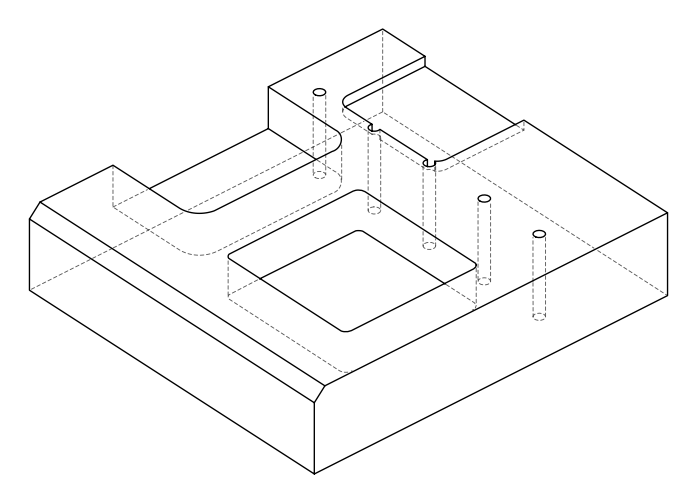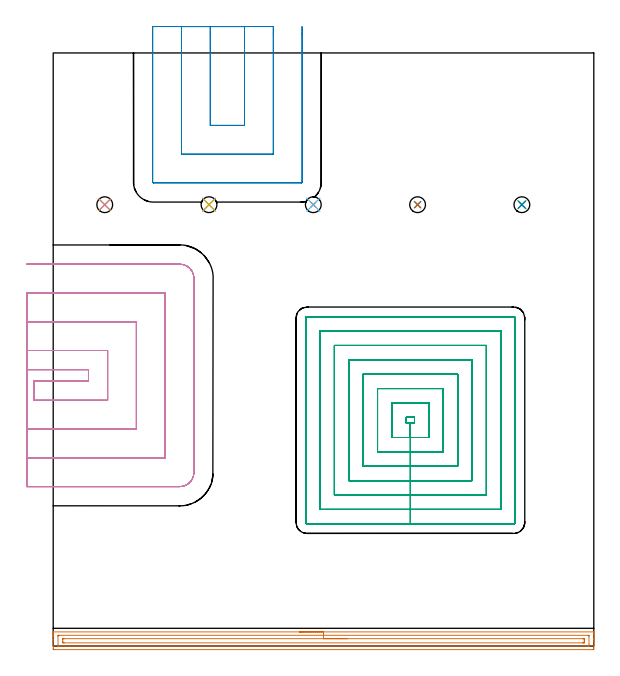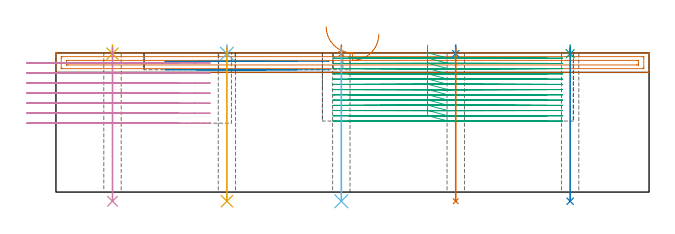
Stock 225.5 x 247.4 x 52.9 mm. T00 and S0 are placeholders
(PLAN: 14 operations, 5 tool changes, 64 min)
(1 AREA_MILL | FG_CHAMFER_SURFACE | UGT0205_001 | 5.61 min | 6179 mm3)
(2 MILL_OPEN_POCKET | POCKET_OPEN | UGT0201_008 | Follow Part, ap 4, ae 75% | 2.43 min | 30984 mm3)
(3 MILL_RECTANGULAR_POCKET | POCKET_RECTANGULAR_STRAIGHT | NXT0201_009 | Follow Part, ap 2, ae 75% | 39.82 min | 232818 mm3)
(4 MILL_SLOT | SLOT_PARTIAL_RECTANGULAR | UGT0201_008 | Follow Part, ap 4, ae 75% | 14.85 min | 191553 mm3)
(5 SPOT_DRILL | STEP1HOLE | NXT0321_9005460120000 | 0.03 min | 6 mm3)
(6 SPOT_DRILL_1 | STEP1HOLE_1 | NXT0321_9005460120000 | 0.03 min | 4 mm3)
(7 SPOT_DRILL_2 | STEP1HOLE_2 | NXT0321_9005460120000 | 0.03 min | 5 mm3)
(8 SPOT_DRILL_3 | STEP1HOLE_3 | NXT0321_9005460120000 | 0.03 min | 7 mm3)
(9 SPOT_DRILL_4 | STEP1HOLE_4 | NXT0321_9005460120000 | 0.03 min | 4 mm3)
(10 DRILL_THROUGH_HOLE_INTO_CENTER | STEP1HOLE | UGT0301_187 | 0.24 min | 1806 mm3)
(11 DRILL_THROUGH_HOLE_INTO_CENTER_1 | STEP1HOLE_1 | UGT0301_187 | 0.24 min | 1740 mm3)
(12 DRILL_THROUGH_HOLE_INTO_CENTER_2 | STEP1HOLE_2 | UGT0301_187 | 0.24 min | 1764 mm3)
(13 DRILL_THROUGH_HOLE_INTO_CENTER_3 | STEP1HOLE_3 | UGT0301_187 | 0.24 min | 1814 mm3)
(14 DRILL_THROUGH_HOLE_INTO_CENTER_4 | STEP1HOLE_4 | UGT0301_187 | 0.24 min | 1805 mm3)
(TOOL UGT0205_001 | Chamfer Mill 20 x 3 x 45 deg. | D20 FL50 Z2)
(TOOL UGT0201_008 | End Mill 16 mm | D16 FL32 Z4)
(TOOL NXT0201_009 | ENDMILL 8mm [2P460-0800-NA 1630] | D8 FL26 Z6)
(TOOL NXT0321_9005460120000 | NC Spot Drill, 142deg, 12mm, Carbide, Uncoated | D12 PA142 FL30 Z2)
(TOOL UGT0301_187 | Twist Drill 6.6 mm | D6.6 PA118 FL61 Z2)
(OP 1 AREA_MILL)
G17 G21 G94 G90
T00 M6
G54
G17 G0 G90 X102.75 Y5.9 S1061 M3
G43 Z62.9 H0
G94 G1 X102.788 Z62.028 F250.
X102.902 Z61.163
X103.091 Z60.312
X103.353 Z59.48
X103.687 Z58.674
X104.09 Z57.9
X104.558 Z57.164
X105.09 Z56.472
X105.679 Z55.829
X106.322 Z55.239
X107.014 Z54.708
X107.75 Z54.24
X108.524 Z53.837
X109.33 Z53.503
X110.162 Z53.241
X111.014 Z53.052
X111.878 Z52.938
X112.75 Z52.9
X225.327
X225.49 Y5.897 Z52.888
X225.493 Y5.849 Z52.841
X225.5 Y5.449 Z52.449
Y5.117 Z52.116
Y4.427 Z51.422
Y3.191 Z50.188
Y2.645 Z49.64
Y2.028 Z49.023
Y-0.645 Z46.352
X225.498 Y-0.918 Z46.079
X225.492 Y-1.492 Z45.506
X225.458 Y-1.494 Z45.504
X224.88 Y-1.5 Z45.5
X0.62
X0.042 Y-1.494 Z45.504
X0.008 Y-1.492 Z45.506
X0. Y-0.918 Z46.079
Y2.645 Z49.64
Y4.082 Z51.078
Y4.427 Z51.422
Y5.117 Z52.116
Y5.449 Z52.449
X0.007 Y5.849 Z52.841
X0.01 Y5.897 Z52.888
X0.173 Y5.9 Z52.9
X112.75
Y4.486 Z51.486
X223.152 Y4.485 Z51.485
X223.27 Y4.484 Z51.484
X223.49 Y4.478 Z51.478
X223.493 Y4.427 Z51.427
X223.499 Y4.022 Z51.022
Y0.459 Z47.459
X223.493 Y-0.027 Z46.973
X223.49 Y-0.071 Z46.929
X223.329 Y-0.08 Z46.92
X223.211 Y-0.085 Z46.915
X223.152 Y-0.086 Z46.914
X223.093
X2.348 Y-0.085 Z46.915
X2.23 Y-0.084 Z46.916
X2.01 Y-0.078 Z46.922
X2.007 Y-0.027 Z46.973
X2.001 Y0.378 Z47.378
Y3.941 Z50.941
X2.007 Y4.427 Z51.427
X2.01 Y4.471 Z51.471
X2.171 Y4.48 Z51.48
X2.289 Y4.485 Z51.485
X2.348 Y4.486 Z51.486
X2.407
X112.75
Y3.072 Z50.072
X220.879 Y3.071 Z50.071
X221.306 Y3.069 Z50.069
X221.448 Y3.066 Z50.066
X221.49 Y3.063 Z50.063
X221.495 Y2.967 Z49.967
X221.498 Y2.838 Z49.838
X221.5 Y2.645 Z49.645
Y2.452 Z49.452
Y1.755 Z48.755
X221.498 Y1.563 Z48.563
X221.49 Y1.369 Z48.369
X221.484 Y1.334 Z48.334
X221.466 Y1.332 Z48.332
X221.413 Y1.33 Z48.33
X221.306 Y1.329 Z48.329
X220.84 Y1.328 Z48.328
X4.621 Y1.329 Z48.329
X4.194 Y1.331 Z48.331
X4.052 Y1.334 Z48.334
X4.01 Y1.337 Z48.337
X4.005 Y1.433 Z48.433
X4.002 Y1.562 Z48.562
X4. Y1.755 Z48.755
Y1.948 Z48.948
Y2.645 Z49.645
X4.002 Y2.837 Z49.837
X4.01 Y3.031 Z50.031
X4.016 Y3.066 Z50.066
X4.034 Y3.068 Z50.068
X4.087 Y3.07 Z50.07
X4.194 Y3.071 Z50.071
X4.66 Y3.072 Z50.072
X112.75
X113.622 Z50.11
X114.486 Z50.223
X115.338 Z50.412
X116.17 Z50.675
X116.976 Z51.008
X117.75 Z51.411
X118.486 Z51.88
X119.178 Z52.411
X119.821 Y3.071 Z53.
X120.41 Z53.644
X120.942 Z54.336
X121.41 Z55.071
X121.813 Z55.845
X122.147 Z56.651
X122.409 Z57.483
X122.598 Z58.335
X122.712 Z59.2
X122.75 Z60.071
G0 Z62.9
M5
M2
(OP 2 MILL_OPEN_POCKET)
G17 G21 G94 G90
T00 M6
G54
G17 G0 G90 X65.5 Y258.4 S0 M3
G43 Z62.9 H0
Z49.7
G94 G1 Y255.4 F250.
Y217.2 F500.
X79.8
Y255.4
Y258.4 F250.
X53.5
Y255.4
Y205.2 F500.
X91.8
Y255.4
Y258.4 F250.
X41.5
Y255.4
Y193.5 F500.
G3 X41.8 Y193.2 R0.3
G1 X103.5
X103.572 Y193.209
X103.645 Y193.227
X103.701 Y193.278
G3 X103.8 Y193.5 R0.3
G1 Y255.4
Y258.4 F250.
G0 X65.5 Z46.5
G1 Y255.4
Y217.2 F500.
X79.8
Y255.4
Y258.4 F250.
X53.5
Y255.4
Y205.2 F500.
X91.8
Y255.4
Y258.4 F250.
X41.5
Y255.4
Y193.5 F500.
G3 X41.8 Y193.2 R0.3
G1 X103.5
X103.572 Y193.209
X103.645 Y193.227
X103.701 Y193.278
G3 X103.8 Y193.5 R0.3
G1 Y255.4
Y258.4 F250.
G0 Z62.9
M5
M2
(OP 3 MILL_RECTANGULAR_POCKET)
G17 G21 G94 G90
T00 M6
G54
G17 G0 G90 X141.3 Y97.932 S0 M3
G43 Z62.9 H1
Z55.9
G94 G1 Y87. Z52.971 F250.
X149. Z50.908
Y93.
X150.7 F500.
Y95.4
X147.3
Y93.
X149.
Y87.
X156.7
Y101.4
X141.3
Y87.
X149.
Y81.
X162.7
Y107.4
X135.3
Y81.
X149.
Y75.
X168.7
Y113.4
X129.3
Y75.
X149.
Y69.
X174.7
Y119.4
X123.3
Y69.
X149.
Y63.
X180.7
Y125.4
X117.3
Y63.
X149.
Y57.
X186.7
Y131.4
X111.3
Y57.
X149.
Y51.
X192.1
G3 X192.7 Y51.6 R0.6
G1 Y136.8
G3 X192.1 Y137.4 R0.6
G1 X105.9
G3 X105.3 Y136.8 R0.6
G1 Y51.6
G3 X105.9 Y51. R0.6
G1 X149.
X150.
G0 X141.3 Y97.932 Z53.908
G1 Y87. Z50.979 F250.
X149. Z48.915
Y93.
X150.7 F500.
Y95.4
X147.3
Y93.
X149.
Y87.
X156.7
Y101.4
X141.3
Y87.
X149.
Y81.
X162.7
Y107.4
X135.3
Y81.
X149.
Y75.
X168.7
Y113.4
X129.3
Y75.
X149.
Y69.
X174.7
Y119.4
X123.3
Y69.
X149.
Y63.
X180.7
Y125.4
X117.3
Y63.
X149.
Y57.
X186.7
Y131.4
X111.3
Y57.
X149.
Y51.
X192.1
G3 X192.7 Y51.6 R0.6
G1 Y136.8
G3 X192.1 Y137.4 R0.6
G1 X105.9
G3 X105.3 Y136.8 R0.6
G1 Y51.6
G3 X105.9 Y51. R0.6
G1 X149.
X150.
G0 X141.3 Y97.932 Z51.915
G1 Y87. Z48.986 F250.
X149. Z46.923
Y93.
X150.7 F500.
Y95.4
X147.3
Y93.
X149.
Y87.
X156.7
Y101.4
X141.3
Y87.
X149.
Y81.
X162.7
Y107.4
X135.3
Y81.
X149.
Y75.
X168.7
Y113.4
X129.3
Y75.
X149.
Y69.
X174.7
Y119.4
X123.3
Y69.
X149.
Y63.
X180.7
Y125.4
X117.3
Y63.
X149.
Y57.
X186.7
Y131.4
X111.3
Y57.
X149.
Y51.
X192.1
G3 X192.7 Y51.6 R0.6
G1 Y136.8
G3 X192.1 Y137.4 R0.6
G1 X105.9
G3 X105.3 Y136.8 R0.6
G1 Y51.6
G3 X105.9 Y51. R0.6
G1 X149.
X150.
G0 X141.3 Y97.932 Z49.923
G1 Y87. Z46.994 F250.
X149. Z44.931
Y93.
X150.7 F500.
Y95.4
X147.3
Y93.
X149.
Y87.
X156.7
Y101.4
X141.3
Y87.
X149.
Y81.
X162.7
Y107.4
X135.3
Y81.
X149.
Y75.
X168.7
Y113.4
X129.3
Y75.
X149.
Y69.
X174.7
Y119.4
X123.3
Y69.
X149.
Y63.
X180.7
Y125.4
X117.3
Y63.
X149.
Y57.
X186.7
Y131.4
X111.3
Y57.
X149.
Y51.
X192.1
G3 X192.7 Y51.6 R0.6
G1 Y136.8
G3 X192.1 Y137.4 R0.6
G1 X105.9
G3 X105.3 Y136.8 R0.6
G1 Y51.6
G3 X105.9 Y51. R0.6
G1 X149.
X150.
G0 X141.3 Y97.932 Z47.931
G1 Y87. Z45.002 F250.
X149. Z42.938
Y93.
X150.7 F500.
Y95.4
X147.3
Y93.
X149.
Y87.
X156.7
Y101.4
X141.3
Y87.
X149.
Y81.
X162.7
Y107.4
X135.3
Y81.
X149.
Y75.
X168.7
Y113.4
X129.3
Y75.
X149.
Y69.
X174.7
Y119.4
X123.3
Y69.
X149.
Y63.
X180.7
Y125.4
X117.3
Y63.
X149.
Y57.
X186.7
Y131.4
X111.3
Y57.
X149.
Y51.
X192.1
G3 X192.7 Y51.6 R0.6
G1 Y136.8
G3 X192.1 Y137.4 R0.6
G1 X105.9
G3 X105.3 Y136.8 R0.6
G1 Y51.6
G3 X105.9 Y51. R0.6
G1 X149.
X150.
G0 X141.3 Y97.932 Z45.938
G1 Y87. Z43.009 F250.
X149. Z40.946
Y93.
X150.7 F500.
Y95.4
X147.3
Y93.
X149.
Y87.
X156.7
Y101.4
X141.3
Y87.
X149.
Y81.
X162.7
Y107.4
X135.3
Y81.
X149.
Y75.
X168.7
Y113.4
X129.3
Y75.
X149.
Y69.
X174.7
Y119.4
X123.3
Y69.
X149.
Y63.
X180.7
Y125.4
X117.3
Y63.
X149.
Y57.
X186.7
Y131.4
X111.3
Y57.
X149.
Y51.
X192.1
G3 X192.7 Y51.6 R0.6
G1 Y136.8
G3 X192.1 Y137.4 R0.6
G1 X105.9
G3 X105.3 Y136.8 R0.6
G1 Y51.6
G3 X105.9 Y51. R0.6
G1 X149.
X150.
G0 X141.3 Y97.932 Z43.946
G1 Y87. Z41.017 F250.
X149. Z38.954
Y93.
X150.7 F500.
Y95.4
X147.3
Y93.
X149.
Y87.
X156.7
Y101.4
X141.3
Y87.
X149.
Y81.
X162.7
Y107.4
X135.3
Y81.
X149.
Y75.
X168.7
Y113.4
X129.3
Y75.
X149.
Y69.
X174.7
Y119.4
X123.3
Y69.
X149.
Y63.
X180.7
Y125.4
X117.3
Y63.
X149.
Y57.
X186.7
Y131.4
X111.3
Y57.
X149.
Y51.
X192.1
G3 X192.7 Y51.6 R0.6
G1 Y136.8
G3 X192.1 Y137.4 R0.6
G1 X105.9
G3 X105.3 Y136.8 R0.6
G1 Y51.6
G3 X105.9 Y51. R0.6
G1 X149.
X150.
G0 X141.3 Y97.932 Z41.954
G1 Y87. Z39.025 F250.
X149. Z36.962
Y93.
X150.7 F500.
Y95.4
X147.3
Y93.
X149.
Y87.
X156.7
Y101.4
X141.3
Y87.
X149.
Y81.
X162.7
Y107.4
X135.3
Y81.
X149.
Y75.
X168.7
Y113.4
X129.3
Y75.
X149.
Y69.
X174.7
Y119.4
X123.3
Y69.
X149.
Y63.
X180.7
Y125.4
X117.3
Y63.
X149.
Y57.
X186.7
Y131.4
X111.3
Y57.
X149.
Y51.
X192.1
G3 X192.7 Y51.6 R0.6
G1 Y136.8
G3 X192.1 Y137.4 R0.6
G1 X105.9
G3 X105.3 Y136.8 R0.6
G1 Y51.6
G3 X105.9 Y51. R0.6
G1 X149.
X150.
G0 X141.3 Y97.932 Z39.962
G1 Y87. Z37.032 F250.
X149. Z34.969
Y93.
X150.7 F500.
Y95.4
X147.3
Y93.
X149.
Y87.
X156.7
Y101.4
X141.3
Y87.
X149.
Y81.
X162.7
Y107.4
X135.3
Y81.
X149.
Y75.
X168.7
Y113.4
X129.3
Y75.
X149.
Y69.
X174.7
Y119.4
X123.3
Y69.
X149.
Y63.
X180.7
Y125.4
X117.3
Y63.
X149.
Y57.
X186.7
Y131.4
X111.3
Y57.
X149.
Y51.
X192.1
G3 X192.7 Y51.6 R0.6
G1 Y136.8
G3 X192.1 Y137.4 R0.6
G1 X105.9
G3 X105.3 Y136.8 R0.6
G1 Y51.6
G3 X105.9 Y51. R0.6
G1 X149.
X150.
G0 X141.3 Y97.932 Z37.969
G1 Y87. Z35.04 F250.
X149. Z32.977
Y93.
X150.7 F500.
Y95.4
X147.3
Y93.
X149.
Y87.
X156.7
Y101.4
X141.3
Y87.
X149.
Y81.
X162.7
Y107.4
X135.3
Y81.
X149.
Y75.
X168.7
Y113.4
X129.3
Y75.
X149.
Y69.
X174.7
Y119.4
X123.3
Y69.
X149.
Y63.
X180.7
Y125.4
X117.3
Y63.
X149.
Y57.
X186.7
Y131.4
X111.3
Y57.
X149.
Y51.
X192.1
G3 X192.7 Y51.6 R0.6
G1 Y136.8
G3 X192.1 Y137.4 R0.6
G1 X105.9
G3 X105.3 Y136.8 R0.6
G1 Y51.6
G3 X105.9 Y51. R0.6
G1 X149.
X150.
G0 X141.3 Y97.932 Z35.977
G1 Y87. Z33.048 F250.
X149. Z30.985
Y93.
X150.7 F500.
Y95.4
X147.3
Y93.
X149.
Y87.
X156.7
Y101.4
X141.3
Y87.
X149.
Y81.
X162.7
Y107.4
X135.3
Y81.
X149.
Y75.
X168.7
Y113.4
X129.3
Y75.
X149.
Y69.
X174.7
Y119.4
X123.3
Y69.
X149.
Y63.
X180.7
Y125.4
X117.3
Y63.
X149.
Y57.
X186.7
Y131.4
X111.3
Y57.
X149.
Y51.
X192.1
G3 X192.7 Y51.6 R0.6
G1 Y136.8
G3 X192.1 Y137.4 R0.6
G1 X105.9
G3 X105.3 Y136.8 R0.6
G1 Y51.6
G3 X105.9 Y51. R0.6
G1 X149.
X150.
G0 X141.3 Y97.932 Z33.985
G1 Y87. Z31.056 F250.
X149. Z28.992
Y93.
X150.7 F500.
Y95.4
X147.3
Y93.
X149.
Y87.
X156.7
Y101.4
X141.3
Y87.
X149.
Y81.
X162.7
Y107.4
X135.3
Y81.
X149.
Y75.
X168.7
Y113.4
X129.3
Y75.
X149.
Y69.
X174.7
Y119.4
X123.3
Y69.
X149.
Y63.
X180.7
Y125.4
X117.3
Y63.
X149.
Y57.
X186.7
Y131.4
X111.3
Y57.
X149.
Y51.
X192.1
G3 X192.7 Y51.6 R0.6
G1 Y136.8
G3 X192.1 Y137.4 R0.6
G1 X105.9
G3 X105.3 Y136.8 R0.6
G1 Y51.6
G3 X105.9 Y51. R0.6
G1 X149.
X150.
G0 X141.3 Y97.932 Z31.992
G1 Y87. Z29.063 F250.
X149. Z27.
Y93.
X150.7 F500.
Y95.4
X147.3
Y93.
X149.
Y87.
X156.7
Y101.4
X141.3
Y87.
X149.
Y81.
X162.7
Y107.4
X135.3
Y81.
X149.
Y75.
X168.7
Y113.4
X129.3
Y75.
X149.
Y69.
X174.7
Y119.4
X123.3
Y69.
X149.
Y63.
X180.7
Y125.4
X117.3
Y63.
X149.
Y57.
X186.7
Y131.4
X111.3
Y57.
X149.
Y51.
X192.1
G3 X192.7 Y51.6 R0.6
G1 Y136.8
G3 X192.1 Y137.4 R0.6
G1 X105.9
G3 X105.3 Y136.8 R0.6
G1 Y51.6
G3 X105.9 Y51. R0.6
G1 X149.
X150.
G0 Z62.9
M5
M2
(OP 4 MILL_SLOT)
G17 G21 G94 G90
T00 M6
G54
G17 G0 G90 X-11. Y115.3 S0 M3
G43 Z62.9 H0
Z49.086
G94 G1 X-8. F250.
X14.7 F500.
Y110.5
X-8.
Y102.5
X22.7
Y123.3
X-8.
X-11. F250.
Y90.5
X-8.
X34.7 F500.
Y135.3
X-8.
X-11. F250.
Y78.5
X-8.
X46.7 F500.
Y147.3
X-8.
X-11. F250.
Y66.5
X-8.
X52.8 F500.
G3 X58.7 Y72.4 R5.9
G1 Y153.4
G3 X52.8 Y159.3 R5.9
G1 X-8.
X-11. F250.
G0 Y115.3 Z45.271
G1 X-8.
X14.7 F500.
Y110.5
X-8.
Y102.5
X22.7
Y123.3
X-8.
X-11. F250.
Y90.5
X-8.
X34.7 F500.
Y135.3
X-8.
X-11. F250.
Y78.5
X-8.
X46.7 F500.
Y147.3
X-8.
X-11. F250.
Y66.5
X-8.
X52.8 F500.
G3 X58.7 Y72.4 R5.9
G1 Y153.4
G3 X52.8 Y159.3 R5.9
G1 X-8.
X-11. F250.
G0 Y115.3 Z41.457
G1 X-8.
X14.7 F500.
Y110.5
X-8.
Y102.5
X22.7
Y123.3
X-8.
X-11. F250.
Y90.5
X-8.
X34.7 F500.
Y135.3
X-8.
X-11. F250.
Y78.5
X-8.
X46.7 F500.
Y147.3
X-8.
X-11. F250.
Y66.5
X-8.
X52.8 F500.
G3 X58.7 Y72.4 R5.9
G1 Y153.4
G3 X52.8 Y159.3 R5.9
G1 X-8.
X-11. F250.
G0 Y115.3 Z37.643
G1 X-8.
X14.7 F500.
Y110.5
X-8.
Y102.5
X22.7
Y123.3
X-8.
X-11. F250.
Y90.5
X-8.
X34.7 F500.
Y135.3
X-8.
X-11. F250.
Y78.5
X-8.
X46.7 F500.
Y147.3
X-8.
X-11. F250.
Y66.5
X-8.
X52.8 F500.
G3 X58.7 Y72.4 R5.9
G1 Y153.4
G3 X52.8 Y159.3 R5.9
G1 X-8.
X-11. F250.
G0 Y115.3 Z33.829
G1 X-8.
X14.7 F500.
Y110.5
X-8.
Y102.5
X22.7
Y123.3
X-8.
X-11. F250.
Y90.5
X-8.
X34.7 F500.
Y135.3
X-8.
X-11. F250.
Y78.5
X-8.
X46.7 F500.
Y147.3
X-8.
X-11. F250.
Y66.5
X-8.
X52.8 F500.
G3 X58.7 Y72.4 R5.9
G1 Y153.4
G3 X52.8 Y159.3 R5.9
G1 X-8.
X-11. F250.
G0 Y115.3 Z30.014
G1 X-8.
X14.7 F500.
Y110.5
X-8.
Y102.5
X22.7
Y123.3
X-8.
X-11. F250.
Y90.5
X-8.
X34.7 F500.
Y135.3
X-8.
X-11. F250.
Y78.5
X-8.
X46.7 F500.
Y147.3
X-8.
X-11. F250.
Y66.5
X-8.
X52.8 F500.
G3 X58.7 Y72.4 R5.9
G1 Y153.4
G3 X52.8 Y159.3 R5.9
G1 X-8.
X-11. F250.
G0 Y115.3 Z26.2
G1 X-8.
X14.7 F500.
Y110.5
X-8.
Y102.5
X22.7
Y123.3
X-8.
X-11. F250.
Y90.5
X-8.
X34.7 F500.
Y135.3
X-8.
X-11. F250.
Y78.5
X-8.
X46.7 F500.
Y147.3
X-8.
X-11. F250.
Y66.5
X-8.
X52.8 F500.
G3 X58.7 Y72.4 R5.9
G1 Y153.4
G3 X52.8 Y159.3 R5.9
G1 X-8.
X-11. F250.
G0 Z62.9
M5
M2
(OP 5 SPOT_DRILL)
G17 G21 G94 G90
T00 M6
G54
G17 G0 G90 X21.5 Y184.1 S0 M3
G43 Z62.9 H0
G94 G81 G98 Z52.616 F250. R55.9
G80
M5
M2
(OP 6 SPOT_DRILL_1)
G17 G21 G94 G90
T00 M6
G54
G17 G0 G90 X65. Y184.1 S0 M3
G43 Z62.9 H0
G94 G81 G98 Z52.616 F250. R55.9
G80
M5
M2
(OP 7 SPOT_DRILL_2)
G17 G21 G94 G90
T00 M6
G54
G17 G0 G90 X108.5 Y184.1 S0 M3
G43 Z62.9 H0
G94 G81 G98 Z52.616 F250. R55.9
G80
M5
M2
(OP 8 SPOT_DRILL_3)
G17 G21 G94 G90
T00 M6
G54
G17 G0 G90 X152. Y184.1 S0 M3
G43 Z62.9 H0
G94 G81 G98 Z52.616 F250. R55.9
G80
M5
M2
(OP 9 SPOT_DRILL_4)
G17 G21 G94 G90
T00 M6
G54
G17 G0 G90 X195.5 Y184.1 S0 M3
G43 Z62.9 H0
G94 G81 G98 Z52.616 F250. R55.9
G80
M5
M2
(OP 10 DRILL_THROUGH_HOLE_INTO_CENTER)
G17 G21 G94 G90
T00 M6
G54
G17 G0 G90 X21.5 Y184.1 S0 M3
G43 Z62.9 H0
G94 G73 G98 Z-3.483 F250. Q6.265 R54.9
G80
M5
M2
(OP 11 DRILL_THROUGH_HOLE_INTO_CENTER_1)
G17 G21 G94 G90
T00 M6
G54
G17 G0 G90 X65. Y184.1 S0 M3
G43 Z62.9 H0
G94 G73 G98 Z-3.483 F250. Q6.265 R54.9
G80
M5
M2
(OP 12 DRILL_THROUGH_HOLE_INTO_CENTER_2)
G17 G21 G94 G90
T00 M6
G54
G17 G0 G90 X108.5 Y184.1 S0 M3
G43 Z62.9 H0
G94 G73 G98 Z-3.483 F250. Q6.265 R54.9
G80
M5
M2
(OP 13 DRILL_THROUGH_HOLE_INTO_CENTER_3)
G17 G21 G94 G90
T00 M6
G54
G17 G0 G90 X152. Y184.1 S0 M3
G43 Z62.9 H0
G94 G73 G98 Z-3.483 F250. Q6.265 R54.9
G80
M5
M2
(OP 14 DRILL_THROUGH_HOLE_INTO_CENTER_4)
G17 G21 G94 G90
T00 M6
G54
G17 G0 G90 X195.5 Y184.1 S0 M3
G43 Z62.9 H0
G94 G73 G98 Z-3.483 F250. Q6.265 R54.9
G80
M5
M2
